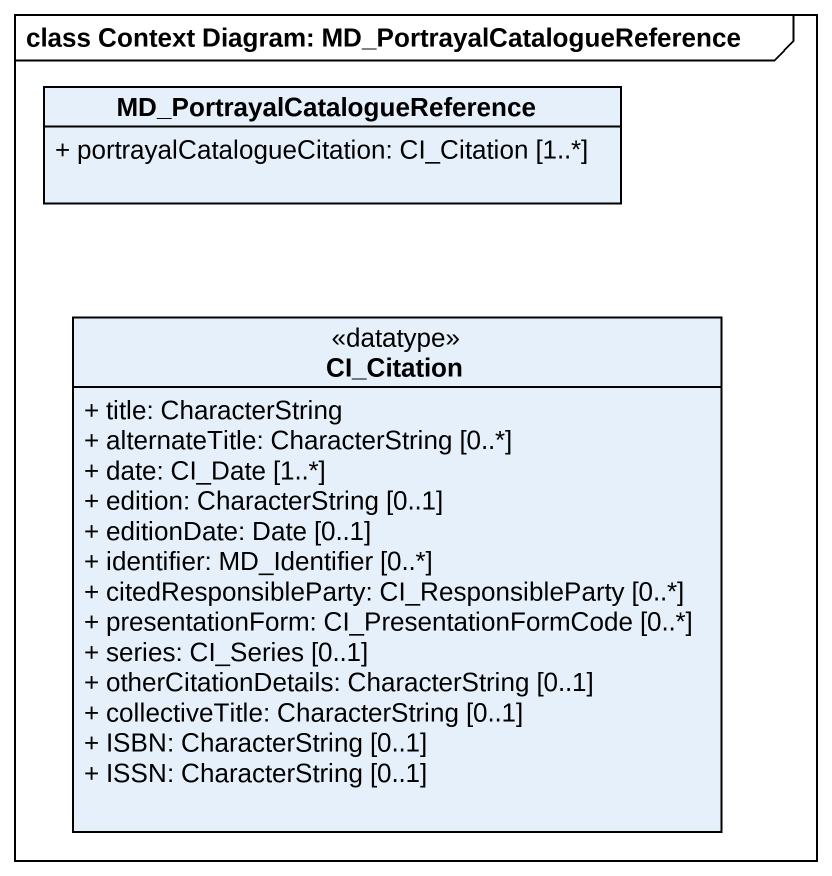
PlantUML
@startuml
mainframe class Context Diagram: MD_PortrayalCatalogueReference
hide circle
hide empty members
skinparam classAttributeIconSize 0
class "MD_PortrayalCatalogueReference" as MD_PortrayalCatalogueReferen {
  + portrayalCatalogueCitation: CI_Citation [1..*]
}
class CI_Citation <<datatype>> {
  + title: CharacterString
  + alternateTitle: CharacterString [0..*]
  + date: CI_Date [1..*]
  + edition: CharacterString [0..1]
  + editionDate: Date [0..1]
  + identifier: MD_Identifier [0..*]
  + citedResponsibleParty: CI_ResponsibleParty [0..*]
  + presentationForm: CI_PresentationFormCode [0..*]
  + series: CI_Series [0..1]
  + otherCitationDetails: CharacterString [0..1]
  + collectiveTitle: CharacterString [0..1]
  + ISBN: CharacterString [0..1]
  + ISSN: CharacterString [0..1]
}
@enduml
